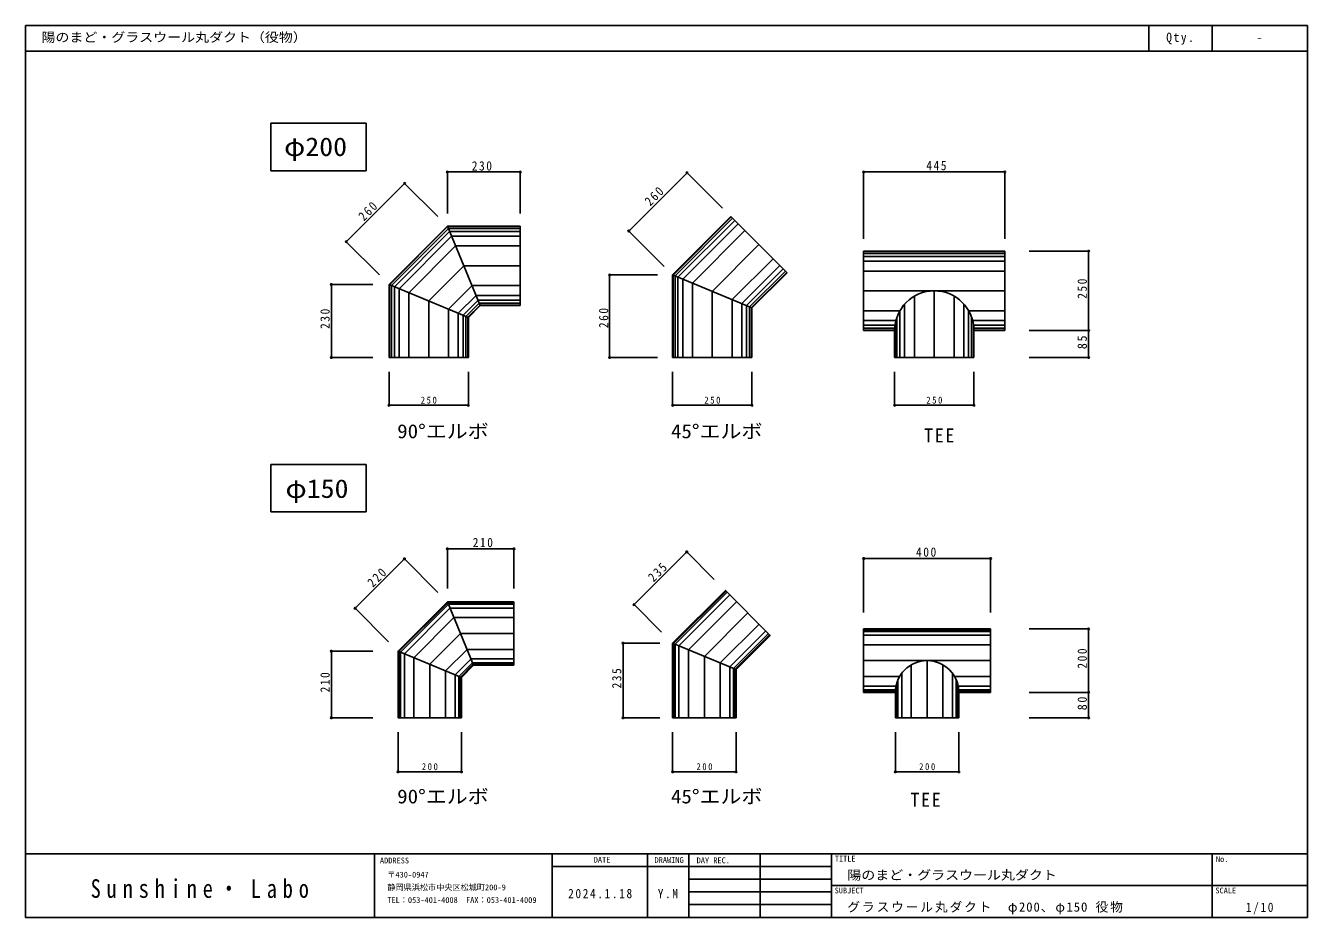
# Model space of a CAD drawing. Units: millimetres at full size, sheet at 1:10. Extents: x -4200 to 4040, y -1065 to 1745.
# Drawn here: x 0 to 4040, y -1065 to 1745 of the extents above; entities that cross this region are included whole.
import ezdxf
from ezdxf.enums import TextEntityAlignment as Align

# ---------------------------------------------------------------- set-up
doc = ezdxf.new("R2010")
doc.units = ezdxf.units.MM
doc.header["$LTSCALE"] = 10
doc.header["$PDMODE"] = 32
doc.header["$PDSIZE"] = 5
doc.layers.add('0-0', color=7, linetype='Continuous')
doc.layers.add('F-0', color=2, linetype='Continuous')
doc.styles.add('ＭＳ ゴシック', font='')
doc.styles.add('ＭＳ 明朝', font='')
doc.styles.get('ＭＳ ゴシック').set_extended_font_data('MS Gothic')
doc.styles.get('ＭＳ 明朝').set_extended_font_data('MS Mincho')

msp = doc.modelspace()

# ---------------------------------------------------------------- linework, layer by layer
at = {"layer": '0-0'}
for p, q in [((773.37, 1437.88), (773.37, 1287.88)), ((773.37, 1437.88), (1073.37, 1437.88)), ((1073.37, 1437.88), (1073.37, 1287.88)), ((773.37, 1287.88), (1073.37, 1287.88)), ((1559.59, 1284.16), (1329.59, 1284.16)), ((1329.59, 1284.16), (1329.59, 1153.19)), ((1559.59, 1284.16), (1559.59, 1153.19)), ((2085.2, 1281.63), (1901.45, 1097.88)), ((2085.2, 1281.63), (2196.56, 1170.28)), ((2641.73, 1284.16), (3086.73, 1284.16)), ((2641.73, 1284.16), (2641.73, 1072.83)), ((3086.73, 1284.16), (3086.73, 1072.83)), ((1194.73, 1248.13), (1010.88, 1064.29)), ((1194.73, 1248.13), (1299.34, 1143.52)), ((2039.71, 959.63), (2223.46, 1143.37)), ((2040.19, 959.43), (2223.8, 1143.04)), ((2041.19, 959.01), (2224.5, 1142.33)), ((2047.19, 956.53), (2228.75, 1138.09)), ((2056.46, 952.69), (2235.3, 1131.53)), ((2223.46, 1143.37), (2400.24, 966.6)), ((1329.79, 1112.8), (1146.22, 929.23)), ((1330.2, 1111.8), (1147.22, 928.82)), ((1332.69, 1105.8), (1153.22, 926.33)), ((1336.53, 1096.53), (1162.49, 922.49)), ((1433.14, 863.28), (1329.59, 1113.28)), ((1329.59, 1113.28), (1559.59, 1113.28)), ((1329.79, 1112.8), (1559.59, 1112.8)), ((1330.2, 1111.8), (1559.59, 1111.8)), ((1332.69, 1105.8), (1559.59, 1105.8)), ((1336.53, 1096.53), (1559.59, 1096.53)), ((1559.59, 1113.28), (1559.59, 863.28)), ((1901.45, 1097.88), (2012.81, 986.53)), ((2071.46, 946.48), (2245.91, 1120.93)), ((2102.21, 933.74), (2267.65, 1099.18)), ((1010.88, 1064.29), (1115.49, 959.68)), ((1342.74, 1081.53), (1177.49, 916.28)), ((1355.48, 1050.78), (1208.24, 903.54)), ((1342.74, 1081.53), (1559.59, 1081.53)), ((1355.48, 1050.78), (1559.59, 1050.78)), ((2164.71, 907.85), (2311.85, 1054.99)), ((2227.21, 881.96), (2356.04, 1010.79)), ((2641.73, 1034.43), (2641.73, 784.43)), ((2641.73, 1034.43), (3086.73, 1034.43)), ((2641.73, 1033.95), (3086.73, 1033.95)), ((2641.73, 1032.95), (3086.73, 1032.95)), ((2641.73, 1026.95), (3086.73, 1026.95)), ((2641.73, 1017.68), (3086.73, 1017.68)), ((3086.73, 1034.43), (3086.73, 784.43)), ((3350.65, 1034.43), (3163.38, 1034.43)), ((3350.65, 1034.43), (3350.65, 784.43)), ((1381.37, 988.28), (1270.74, 877.65)), ((1559.59, 988.28), (1381.37, 988.28)), ((2257.96, 869.22), (2377.79, 989.05)), ((2272.96, 863.01), (2388.4, 978.44)), ((2282.24, 859.17), (2394.95, 971.88)), ((2641.73, 1002.68), (3086.73, 1002.68)), ((2641.73, 971.93), (3086.73, 971.93)), ((964.06, 699.43), (964.06, 929.43)), ((964.06, 929.43), (1094.72, 929.43)), ((1145.74, 929.43), (1395.74, 825.87)), ((1146.22, 929.23), (1146.22, 699.43)), ((1840.89, 699.43), (1840.89, 959.63)), ((1840.89, 959.63), (1991.51, 959.63)), ((2039.71, 959.63), (2039.71, 699.43)), ((2039.71, 959.63), (2289.71, 856.07)), ((2040.19, 959.43), (2040.19, 699.43)), ((2041.19, 959.01), (2041.19, 699.43)), ((2047.19, 956.53), (2047.19, 699.43)), ((2056.46, 952.69), (2056.46, 699.43)), ((2071.46, 946.48), (2071.46, 699.43)), ((2102.21, 933.74), (2102.21, 699.43)), ((2288.24, 856.68), (2399.19, 967.64)), ((2289.24, 856.27), (2399.9, 966.93)), ((2289.71, 856.07), (2400.24, 966.6)), ((1147.22, 928.82), (1147.22, 699.43)), ((1153.22, 926.33), (1153.22, 699.43)), ((1162.49, 922.49), (1162.49, 699.43)), ((1177.49, 916.28), (1177.49, 699.43)), ((1208.24, 903.54), (1208.24, 699.43)), ((1407.26, 925.78), (1333.24, 851.76)), ((1419.99, 895.02), (1364, 839.02)), ((1407.26, 925.78), (1559.59, 925.78)), ((1419.99, 895.02), (1559.59, 895.02)), ((2164.71, 907.85), (2164.71, 699.43)), ((3086.73, 909.43), (2641.73, 909.43)), ((2801.73, 892.68), (2801.73, 699.43)), ((2864.23, 909.43), (2864.23, 699.43)), ((2926.73, 892.68), (2926.73, 699.43)), ((1270.74, 877.65), (1270.74, 699.43)), ((1333.24, 851.76), (1333.24, 699.43)), ((1426.21, 880.02), (1379, 832.81)), ((1430.05, 870.75), (1388.27, 828.97)), ((1432.53, 864.75), (1394.27, 826.49)), ((1432.95, 863.75), (1395.27, 826.07)), ((1433.14, 863.28), (1395.74, 825.87)), ((1426.21, 880.02), (1559.59, 880.02)), ((1430.05, 870.75), (1559.59, 870.75)), ((1432.53, 864.75), (1559.59, 864.75)), ((1432.95, 863.75), (1559.59, 863.75)), ((1433.14, 863.28), (1559.59, 863.28)), ((2227.21, 881.96), (2227.21, 699.43)), ((2257.96, 869.22), (2257.96, 699.43)), ((2272.96, 863.01), (2272.96, 699.43)), ((2282.24, 859.17), (2282.24, 699.43)), ((2288.24, 856.68), (2288.24, 699.43)), ((2289.24, 856.27), (2289.24, 699.43)), ((2289.71, 856.07), (2289.71, 699.43)), ((2770.97, 867.67), (2770.97, 699.43)), ((2957.48, 867.67), (2957.48, 699.43)), ((1364, 839.02), (1364, 699.43)), ((1379, 832.81), (1379, 699.43)), ((1388.27, 828.97), (1388.27, 699.43)), ((1394.27, 826.49), (1394.27, 699.43)), ((1395.27, 826.07), (1395.27, 699.43)), ((1395.74, 825.87), (1395.74, 699.43)), ((2641.73, 846.93), (2755.97, 846.93)), ((2641.73, 816.17), (2743.33, 816.17)), ((2746.7, 827.01), (2746.7, 699.43)), ((2755.97, 846.93), (2755.97, 699.43)), ((2972.48, 846.93), (3086.73, 846.93)), ((2972.48, 846.93), (2972.48, 699.43)), ((2981.75, 827.01), (2981.75, 699.43)), ((2985.13, 816.17), (3086.73, 816.17)), ((2641.73, 801.17), (2740.35, 801.17)), ((2641.73, 791.9), (2739.45, 791.9)), ((2641.73, 785.9), (2739.24, 785.9)), ((2641.73, 784.9), (2739.23, 784.9)), ((2641.73, 784.43), (2739.23, 784.43)), ((2739.23, 784.43), (2739.23, 699.43)), ((2739.7, 795.32), (2739.7, 699.43)), ((2740.7, 803.58), (2740.7, 699.43)), ((2987.75, 803.58), (2987.75, 699.43)), ((2988.1, 801.17), (3086.73, 801.17)), ((2988.75, 795.32), (2988.75, 699.43)), ((2989, 791.9), (3086.73, 791.9)), ((2989.22, 785.9), (3086.73, 785.9)), ((2989.23, 784.9), (3086.73, 784.9)), ((2989.23, 784.43), (2989.23, 699.43)), ((2989.23, 784.43), (3086.73, 784.43)), ((3350.65, 784.43), (3163.38, 784.43)), ((3350.65, 784.43), (3350.65, 699.43)), ((964.06, 699.43), (1094.72, 699.43)), ((1145.74, 699.43), (1395.74, 699.43)), ((1840.89, 699.43), (1991.51, 699.43)), ((2039.71, 699.43), (2289.71, 699.43)), ((2739.23, 699.43), (2989.23, 699.43)), ((3350.65, 699.43), (3163.38, 699.43)), ((1145.74, 548.86), (1145.74, 654.04)), ((1395.74, 548.86), (1395.74, 654.04)), ((2039.71, 548.86), (2039.71, 654.04)), ((2289.71, 548.86), (2289.71, 654.04)), ((2739.23, 548.86), (2739.23, 654.04)), ((2989.23, 548.86), (2989.23, 654.04)), ((1145.74, 548.86), (1395.74, 548.86)), ((2039.71, 548.86), (2289.71, 548.86)), ((2739.23, 548.86), (2989.23, 548.86)), ((773.37, 362.6), (773.37, 212.6)), ((773.37, 362.6), (1073.37, 362.6)), ((1073.37, 362.6), (1073.37, 212.6)), ((773.37, 212.6), (1073.37, 212.6)), ((1329.59, 96.34), (1539.59, 96.34)), ((1329.59, 96.34), (1329.59, -28.25)), ((1539.59, 96.34), (1539.59, -28.25)), ((2084.27, 86.85), (1918.1, -79.32)), ((2084.27, 86.85), (2170.98, 0.13)), ((1038.81, -90.72), (1194.37, 64.84)), ((1194.37, 64.84), (1299.84, -40.62)), ((2641.73, 65.83), (3041.73, 65.83)), ((2641.73, 65.83), (2641.73, -104.42)), ((3041.73, 65.83), (3041.73, -104.42)), ((2040.21, -201.14), (2206.23, -35.12)), ((2041.21, -201.56), (2206.94, -35.83)), ((2042.71, -202.18), (2208, -36.89)), ((1329.8, -70.87), (1174.53, -226.14)), ((1330.21, -71.87), (1175.53, -226.56)), ((1330.83, -73.37), (1177.03, -227.18)), ((1332.9, -78.37), (1182.03, -229.25)), ((1412.43, -270.37), (1329.59, -70.37)), ((1329.59, -70.37), (1539.59, -70.37)), ((1329.8, -70.87), (1539.59, -70.87)), ((1330.21, -71.87), (1539.59, -71.87)), ((1330.83, -73.37), (1539.59, -73.37)), ((1332.9, -78.37), (1539.59, -78.37)), ((1539.59, -70.37), (1539.59, -270.37)), ((1918.1, -79.32), (2004.81, -166.04)), ((2047.71, -204.25), (2211.54, -40.42)), ((2059.71, -209.22), (2220.02, -48.91)), ((2089.71, -221.65), (2241.24, -70.12)), ((1038.81, -90.72), (1144.28, -196.18)), ((1337.87, -90.37), (1194.03, -234.22)), ((1350.3, -120.37), (1224.03, -246.65)), ((1337.87, -90.37), (1539.59, -90.37)), ((1350.3, -120.37), (1539.59, -120.37)), ((2139.71, -242.36), (2276.59, -105.48)), ((2189.71, -263.07), (2311.95, -140.83)), ((2641.73, -155.94), (2641.73, -355.94)), ((2641.73, -155.94), (3041.73, -155.94)), ((2641.73, -156.44), (3041.73, -156.44)), ((2641.73, -157.44), (3041.73, -157.44)), ((2641.73, -158.94), (3041.73, -158.94)), ((3041.73, -155.94), (3041.73, -355.94)), ((3350.65, -155.94), (3163.38, -155.94)), ((3350.65, -155.94), (3350.65, -355.94)), ((1371.01, -170.37), (1274.03, -267.36)), ((1371.01, -170.37), (1539.59, -170.37)), ((1883.46, -435.94), (1883.46, -200.94)), ((1883.46, -200.94), (1999.07, -200.94)), ((2039.71, -200.94), (2039.71, -435.94)), ((2039.71, -200.94), (2239.71, -283.78)), ((2040.21, -201.14), (2040.21, -435.94)), ((2041.21, -201.56), (2041.21, -435.94)), ((2219.71, -275.49), (2333.16, -162.04)), ((2231.71, -280.46), (2341.65, -170.53)), ((2236.71, -282.54), (2345.18, -174.06)), ((2238.21, -283.16), (2346.24, -175.13)), ((2239.21, -283.57), (2346.95, -175.83)), ((2239.71, -283.78), (2347.3, -176.19)), ((2641.73, -163.94), (3041.73, -163.94)), ((2641.73, -175.94), (3041.73, -175.94)), ((964.06, -225.94), (964.06, -435.94)), ((964.06, -225.94), (1094.72, -225.94)), ((1174.03, -225.94), (1374.03, -308.78)), ((1174.53, -226.14), (1174.53, -435.94)), ((1175.53, -226.56), (1175.53, -435.94)), ((1177.03, -227.18), (1177.03, -435.94)), ((1182.03, -229.25), (1182.03, -435.94)), ((1194.03, -234.22), (1194.03, -435.94)), ((1391.72, -220.37), (1324.03, -288.07)), ((1391.72, -220.37), (1539.59, -220.37)), ((2042.71, -202.18), (2042.71, -435.94)), ((2047.71, -204.25), (2047.71, -435.94)), ((2059.71, -209.22), (2059.71, -435.94)), ((2089.71, -221.65), (2089.71, -435.94)), ((2139.71, -242.36), (2139.71, -435.94)), ((2641.73, -205.94), (3041.73, -205.94)), ((1224.03, -246.65), (1224.03, -435.94)), ((1274.03, -267.36), (1274.03, -435.94)), ((1404.15, -250.37), (1354.03, -300.49)), ((1409.12, -262.37), (1366.03, -305.46)), ((1411.19, -267.37), (1371.03, -307.54)), ((1411.81, -268.87), (1372.53, -308.16)), ((1412.23, -269.87), (1373.53, -308.57)), ((1412.43, -270.37), (1374.03, -308.78)), ((1404.15, -250.37), (1539.59, -250.37)), ((1409.12, -262.37), (1539.59, -262.37)), ((1411.19, -267.37), (1539.59, -267.37)), ((1411.81, -268.87), (1539.59, -268.87)), ((1412.23, -269.87), (1539.59, -269.87)), ((1412.43, -270.37), (1539.59, -270.37)), ((2189.71, -263.07), (2189.71, -435.94)), ((2219.71, -275.49), (2219.71, -435.94)), ((2231.71, -280.46), (2231.71, -435.94)), ((2236.71, -282.54), (2236.71, -435.94)), ((2641.73, -255.94), (3041.73, -255.94)), ((2791.73, -269.33), (2791.73, -435.94)), ((2841.73, -255.94), (2841.73, -435.94)), ((2891.73, -269.33), (2891.73, -435.94)), ((1324.03, -288.07), (1324.03, -435.94)), ((1354.03, -300.49), (1354.03, -435.94)), ((1366.03, -305.46), (1366.03, -435.94)), ((1371.03, -307.54), (1371.03, -435.94)), ((1372.53, -308.16), (1372.53, -435.94)), ((1373.53, -308.57), (1373.53, -435.94)), ((1374.03, -308.78), (1374.03, -435.94)), ((2238.21, -283.16), (2238.21, -435.94)), ((2239.21, -283.57), (2239.21, -435.94)), ((2239.71, -283.78), (2239.71, -435.94)), ((2641.73, -305.94), (2755.12, -305.94)), ((2749.73, -316.74), (2749.73, -435.94)), ((2761.73, -295.94), (2761.73, -435.94)), ((2921.73, -295.94), (2921.73, -435.94)), ((2928.33, -305.94), (3041.73, -305.94)), ((2933.73, -316.74), (2933.73, -435.94)), ((2641.73, -335.94), (2743.75, -335.94)), ((2641.73, -347.94), (2742.05, -347.94)), ((2641.73, -352.94), (2741.77, -352.94)), ((2641.73, -354.44), (2741.74, -354.44)), ((2641.73, -355.44), (2741.73, -355.44)), ((2641.73, -355.94), (2741.73, -355.94)), ((2741.73, -355.94), (2741.73, -435.94)), ((2742.23, -345.95), (2742.23, -435.94)), ((2743.23, -338.68), (2743.23, -435.94)), ((2744.73, -331.62), (2744.73, -435.94)), ((2938.73, -331.62), (2938.73, -435.94)), ((2939.71, -335.94), (3041.73, -335.94)), ((2940.23, -338.68), (2940.23, -435.94)), ((2941.23, -345.95), (2941.23, -435.94)), ((2941.41, -347.94), (3041.73, -347.94)), ((2941.73, -352.94), (3041.73, -352.94)), ((2941.73, -354.44), (3041.73, -354.44)), ((2941.73, -355.44), (3041.73, -355.44)), ((2941.73, -355.94), (2941.73, -435.94)), ((2941.73, -355.94), (3041.73, -355.94)), ((3350.65, -355.94), (3163.38, -355.94)), ((3350.65, -355.94), (3350.65, -435.94)), ((964.06, -435.94), (1094.72, -435.94)), ((1174.03, -435.94), (1374.03, -435.94)), ((1883.46, -435.94), (1999.07, -435.94)), ((2039.71, -435.94), (2239.71, -435.94)), ((2741.73, -435.94), (2941.73, -435.94)), ((3350.65, -435.94), (3163.38, -435.94)), ((1174.03, -606.21), (1174.03, -480.78)), ((1374.03, -606.21), (1374.03, -480.78)), ((2039.71, -606.21), (2039.71, -480.78)), ((2239.71, -606.21), (2239.71, -480.78)), ((2741.73, -606.21), (2741.73, -480.78)), ((2941.73, -606.21), (2941.73, -480.78)), ((1174.03, -606.21), (1374.03, -606.21)), ((2039.71, -606.21), (2239.71, -606.21)), ((2741.73, -606.21), (2941.73, -606.21))]:
    msp.add_line(p, q, dxfattribs=at)
for points in [[(1329.59, 1113.28), (1145.74, 929.43), (1145.74, 699.43)], [(2039.71, -200.94), (2205.88, -34.76), (2347.3, -176.19)], [(1329.59, -70.37), (1174.03, -225.94), (1174.03, -435.94)]]:
    msp.add_lwpolyline(points, dxfattribs=at)
for centre, radius in [((2864.23, 784.43), 125), ((2841.73, -355.94), 100)]:
    msp.add_arc(centre, radius, 0, 180, dxfattribs=at)
for p in [(1329.59, 1284.16), (1559.59, 1284.16), (2085.2, 1281.63), (2641.73, 1284.16), (3086.73, 1284.16), (1194.73, 1248.13), (1901.45, 1097.88), (1010.88, 1064.29), (3350.65, 1034.43), (964.06, 929.43), (1840.89, 959.63), (3350.65, 784.43), (964.06, 699.43), (1840.89, 699.43), (3350.65, 699.43), (1145.74, 548.86), (1395.74, 548.86), (2039.71, 548.86), (2289.71, 548.86), (2739.23, 548.86), (2989.23, 548.86), (1329.59, 96.34), (1539.59, 96.34), (2084.27, 86.85), (1194.37, 64.84), (2641.73, 65.83), (3041.73, 65.83), (1918.1, -79.32), (1038.81, -90.72), (3350.65, -155.94), (1883.46, -200.94), (964.06, -225.94), (3350.65, -355.94), (964.06, -435.94), (1883.46, -435.94), (3350.65, -435.94), (1174.03, -606.21), (1374.03, -606.21), (2039.71, -606.21), (2239.71, -606.21), (2741.73, -606.21), (2941.73, -606.21)]:
    msp.add_point(p, dxfattribs=at)
at = {"layer": 'F-0', "color": 5}
for p, q in [((3540.32, 1745.16), (3540.32, 1665.16)), ((3740.32, 1745.16), (3740.32, 1665.16)), ((4040.32, 1745.16), (4040.32, -1064.84)), ((0.32, 1665.16), (4040.32, 1665.16)), ((0.32, -864.84), (4040.32, -864.84)), ((4040.32, -1064.84), (0.32, -1064.84))]:
    msp.add_line(p, q, dxfattribs=at)
at = {"layer": 'F-0'}
for p, q in [((1100.32, -1064.84), (1100.32, -864.84)), ((1660.32, -1064.84), (1660.32, -864.84)), ((1960.32, -864.84), (1960.32, -1064.84)), ((2090.32, -1064.84), (2090.32, -864.84)), ((2540.32, -864.84), (2540.32, -1064.84)), ((3740.32, -864.84), (3740.32, -1064.84)), ((1660.32, -904.84), (2090.32, -904.84)), ((2090.32, -904.84), (2540.32, -904.84)), ((2090.32, -944.84), (2540.32, -944.84)), ((2540.32, -964.84), (4040.32, -964.84)), ((2090.32, -984.84), (2540.32, -984.84)), ((2090.32, -1024.84), (2540.32, -1024.84))]:
    msp.add_line(p, q, dxfattribs=at)
at = {"layer": 'F-0', "color": 7}
for p, q in [((2090.32, -864.84), (2090.32, -1064.84)), ((2315.32, -864.84), (2315.32, -1064.84))]:
    msp.add_line(p, q, dxfattribs=at)
at = {"layer": 'F-0', "color": 5}
msp.add_lwpolyline([(0.32, -1064.84), (0.32, 1745.16), (4040.32, 1745.16)], dxfattribs=at)

# ---------------------------------------------------------------- texts
at = {"layer": '0-0', "style": 'ＭＳ ゴシック', "width": 1.1}
for s, height, p in [('φ200', 58.65, (815.03, 1316.78)), ('90°エルボ', 43.99, (1171.53, 431.85)), ('45°エルボ', 43.99, (2034.36, 431.85)), ('φ150', 58.65, (819.55, 239.37)), ('90°エルボ', 43.99, (1171.53, -718.97)), ('45°エルボ', 43.99, (2034.36, -718.97))]:
    msp.add_text(s, height=height, dxfattribs=at).set_placement(p, align=Align.BOTTOM_LEFT)
at = {"layer": '0-0', "attachment_point": 7, "style": 'ＭＳ ゴシック'}
for s, insert, char_height in [('\\T1.27;\\W0.9;230', (1406.63, 1288.09), 29.33), ('\\T1.27;\\W0.9;445', (2839.23, 1289.16), 29.33), ('\\T1.38;\\W0.9;250', (1245.74, 553.86), 21.99), ('\\T1.38;\\W0.9;250', (2139.71, 553.86), 21.99), ('\\T1.38;\\W0.9;250', (2839.23, 553.86), 21.99), ('\\T1.18;\\W0.95;TEE', (2832.21, 431.85), 43.99), ('\\T1.27;\\W0.9;210', (1409.59, 101.34), 29.33), ('\\T1.27;\\W0.9;400', (2806.94, 71.19), 29.33), ('\\T1.38;\\W0.9;200', (1249.03, -601.21), 21.99), ('\\T1.38;\\W0.9;200', (2114.71, -601.21), 21.99), ('\\T1.38;\\W0.9;200', (2816.73, -601.21), 21.99), ('\\T1.18;\\W0.95;TEE', (2789.07, -716.38), 43.99)]:
    msp.add_mtext(s, dxfattribs=dict(at, insert=insert, char_height=char_height))
at = {"layer": '0-0', "char_height": 29.33, "attachment_point": 7, "style": 'ＭＳ ゴシック'}
for s, insert, rotation in [('\\T1.27;\\W0.9;260', (1969.43, 1174.49), 45), ('\\T1.27;\\W0.9;260', (1066.91, 1127.43), 45), ('\\T1.27;\\W0.9;250', (3345.65, 884.43), 90), ('\\T1.27;\\W0.9;230', (959.06, 789.43), 90), ('\\T1.27;\\W0.9;260', (1837.16, 792.03), 90), ('\\T1.27;\\W0.95;85', (3345.65, 725.68), 90), ('\\T1.27;\\W0.9;235', (1979.97, -10.38), 45), ('\\T1.27;\\W0.9;220', (1095.38, -27.08), 45), ('\\T1.27;\\W0.9;200', (3345.65, -280.94), 90), ('\\T1.27;\\W0.9;235', (1878.46, -343.44), 90), ('\\T1.27;\\W0.9;210', (959.06, -355.94), 90), ('\\T1.27;\\W0.95;80', (3345.65, -412.19), 90)]:
    msp.add_mtext(s, dxfattribs=dict(at, insert=insert, rotation=rotation))
at = {"layer": 'F-0', "color": 7, "style": 'ＭＳ ゴシック', "width": 1.1}
for s, p in [('陽のまど・グラスウール丸ダクト（役物）', (50.32, 1685.16)), ('陽のまど・グラスウール丸ダクト', (2590.32, -954.84))]:
    msp.add_text(s, height=29.33, dxfattribs=at).set_placement(p, align=Align.BOTTOM_LEFT)
at = {"layer": 'F-0', "color": 7, "style": 'ＭＳ ゴシック'}
msp.add_text('-', height=29.33, dxfattribs=at).set_placement((3879.32, 1685.16), align=Align.BOTTOM_LEFT)
at = {"layer": 'F-0', "color": 4, "style": 'ＭＳ ゴシック'}
for s, p in [('ADDRESS', (1117.1, -900.36)), ('DATE', (1791, -897.97)), ('DRAWING', (1982.63, -898.52)), ('DAY REC.', (2115.32, -899.84)), ('TITLE', (2550.85, -894.64)), ('No.', (3752.09, -896.01)), ('〒430-0947', (1140.32, -944.84)), ('静岡県浜松市中央区松城町200-9', (1140.32, -984.84)), ('TEL：053-401-4008  FAX：053-401-4009', (1140.32, -1024.84)), ('SUBJECT', (2550.32, -994.84)), ('SCALE', (3750.32, -994.84))]:
    msp.add_text(s, height=18.33, dxfattribs=at).set_placement(p, align=Align.BOTTOM_LEFT)
at = {"layer": 'F-0', "color": 7, "char_height": 29.33, "attachment_point": 7, "style": 'ＭＳ ゴシック'}
for s, insert in [('\\T1.28;\\W0.9;Qty.', (3595.57, 1685.16)), ('\\T1.28;\\W0.9;Qty.', (3595.57, 1685.16)), ('\\T1.28;\\W0.9;2024.1.18', (1710.32, -1004.84)), ('\\T1.27;\\W0.9;Y.M', (1992.82, -1004.84)), ('\\T1.15;グラスウール丸ダクト\u3000φ200、φ150\\~役物', (2590.32, -1054.84)), ('\\T1.28;\\W0.9;1/10', (3846.57, -1054.84))]:
    msp.add_mtext(s, dxfattribs=dict(at, insert=insert))
at = {"layer": 'F-0', "insert": (205.35, -1004.52), "char_height": 58.65, "attachment_point": 7, "style": 'ＭＳ 明朝'}
msp.add_mtext('\\T1.58;\\W0.8;Sunshine・Labo', dxfattribs=at)

doc.saveas('drawing.dxf')
